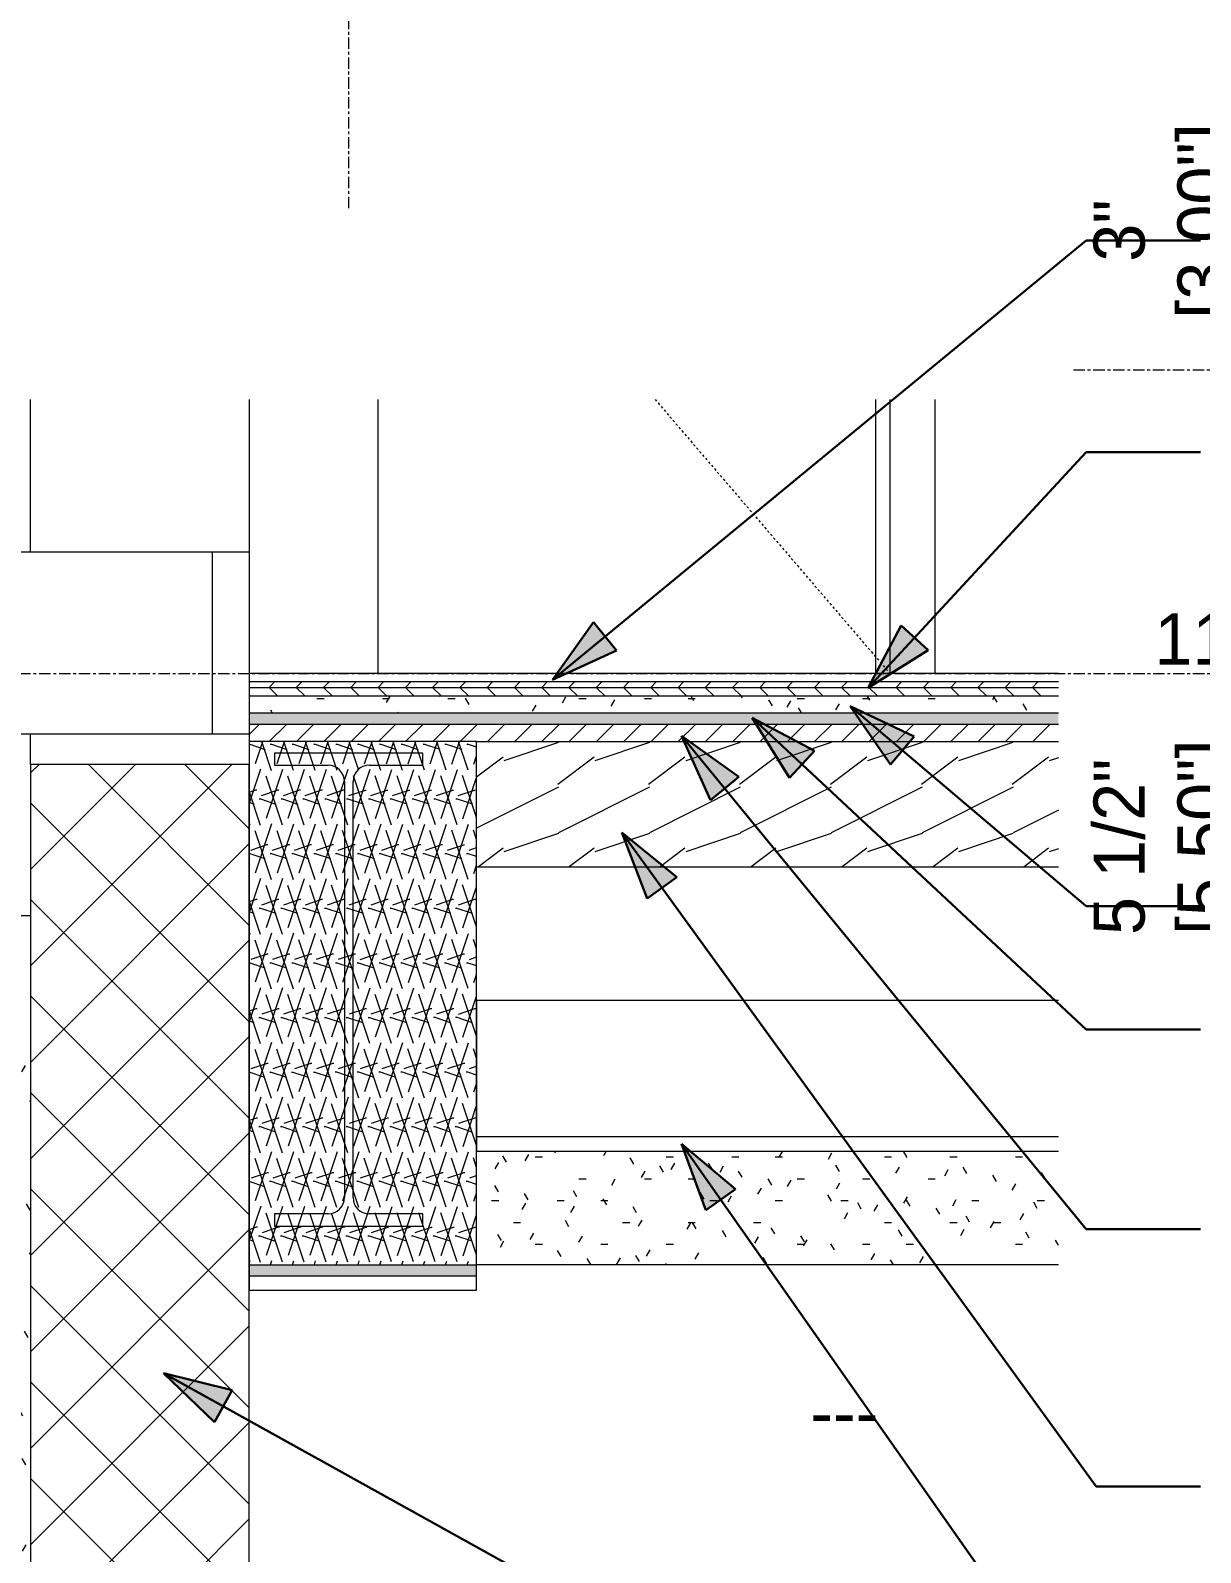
# Model space of a CAD drawing. Header units: inches. Extents: x -3674 to 3492, y -177 to 491.
# Drawn here: x -3495.3 to -3443.9, y 84 to 150.9 of the extents above; entities that cross this region are included whole.
import ezdxf

# ---------------------------------------------------------------- set-up
doc = ezdxf.new("R2010")
doc.units = ezdxf.units.IN
doc.header["$MEASUREMENT"] = 0
doc.linetypes.add('Dash 1_16_', pattern=[0.125, 0.0625, -0.0625])
doc.linetypes.add('Grid Line 1_2_', pattern=[0.875, 0.5, -0.125, 0.125, -0.125])
for name, color, linetype, lineweight in [('0-2', 55, 'Continuous', 9), ('0-3', 90, 'Continuous', 5), ('A-ANNO-DIMS-1', 211, 'Continuous', 30), ('A-ANNO-SYMB', 150, 'Continuous', 9), ('A-CLNG-1', 7, 'Continuous', 9), ('A-CLNG-2', 250, 'Continuous', 18), ('A-CLNG-4', 137, 'Continuous', 5), ('A-CLNG-5', 13, 'Continuous', 9), ('A-CLNG-PATT-1', 252, 'Continuous', 9), ('A-DOOR-1', 7, 'Dash 1_16_', 9), ('A-DOOR-FRAM-1', 7, 'Continuous', 9), ('A-FLOR-3', 215, 'Continuous', 5), ('A-FLOR-4', 192, 'Continuous', 9), ('A-FLOR-LEVL', 51, 'Continuous', 9), ('A-FLOR-LEVL-1', 51, 'Grid Line 1_2_', 9), ('A-FLOR-MCUT-1', 51, 'Continuous', 9), ('A-FLOR-PATT-1', 252, 'Continuous', 9), ('A-WALL-1', 55, 'Continuous', 9), ('A-WALL-PATT-1', 55, 'Continuous', 9), ('A-WALL-PATT-2', 252, 'Continuous', 9), ('G-ANNO-TEXT', 231, 'Continuous', 30), ('I-WALL-1', 55, 'Continuous', 9), ('S-BEAM-1', 55, 'Continuous', 9), ('S-BEAM-3', 7, 'Continuous', 9), ('S-FNDN-2', 7, 'Continuous', 9), ('S-FNDN-6', 55, 'Continuous', 9), ('S-GRID-1', 1, 'Grid Line 1_2_', 9)]:
    doc.layers.add(name, color=color, linetype=linetype, lineweight=lineweight)
doc.styles.add('Century Gothic', font='ufonts.com_century-gothic.ttf', dxfattribs={"height": 2.25})
doc.dimstyles.new('OD__1_16__Tol___1', dxfattribs={"dimscale": 12, "dimtxt": 2.349379, "dimasz": 0.25, "dimexe": 0.1875, "dimexo": 0.125, "dimgap": 0.03125, "dimtad": 1, "dimdec": 4, "dimrnd": 0.0625, "dimzin": 3, "dimdsep": 46, "dimlunit": 4, "dimtxsty": 'Century Gothic', "dimblk1": 'OBLIQUE', "dimblk2": 'OBLIQUE', "dimsah": 1, "dimcen": 0.09, "dimdle": 0.1875, "dimazin": 0, "dimtfac": 1, "dimtdec": 4, "dimtix": 1, "dimtmove": 1, "dimatfit": 3, "dimfxl": 1, "dimtvp": 1, "dimtfill": 1, "dimfrac": 2, "dimtolj": 1, "dimtzin": 0, "dimlwd": 30, "dimlwe": 30, "dimarcsym": 2})
pattern_1 = [(0, (-3012.324, 138.832), (3.84, 0.96), [0.317, -2.563, 0.317, -2.563, -15.36]), (0, (-3012.324, 138.832), (3.84, 0.96), [-5.76, 0.317, -5.443, 0.317, -2.563, -6.72]), (0, (-3012.324, 138.832), (3.84, 0.96), [-14.4, 0.317, -1.603, 0.317, -4.483]), (120, (-3010.884, 139.312), (-2.7513844, 2.8455376), [0.317, -2.563, 0.317, -2.563, -15.36]), (120, (-3010.884, 139.312), (-2.7513844, 2.8455376), [-5.76, 0.317, -5.443, 0.317, -2.563, -6.72]), (120, (-3010.884, 139.312), (-2.7513844, 2.8455376), [-14.4, 0.317, -1.603, 0.317, -4.483]), (240, (-3010.404, 141.232), (-1.0886156, -3.8055376), [0.317, -2.563, 0.317, -2.563, -15.36]), (240, (-3010.404, 141.232), (-1.0886156, -3.8055376), [-5.76, 0.317, -5.443, 0.317, -2.563, -6.72]), (240, (-3010.404, 141.232), (-1.0886156, -3.8055376), [-14.4, 0.317, -1.603, 0.317, -4.483])]
pattern_2 = [(0, (-3012.324, 138.832), (0, 1.2), []), (315, (-3012.324, 138.832), (1.1992531, 0), [1.696, -1.696]), (45, (-3012.324, 138.832), (1.1992531, 0), [1.696, -1.696])]

# ---------------------------------------------------------------- blocks, each defined once
blk = doc.blocks.new('HOLLOW METAL - UNIT DOOR-V7-WALL SECTION - ELEVATOR - SOUTH WALL')
at = {"layer": 'A-DOOR-1'}
blk.add_line((-3467.846, 134.7), (-3457.524, 122.657), dxfattribs=at)
at = {"layer": 'A-DOOR-FRAM-1'}
for p, q in [((-3458.149, 134.7), (-3458.149, 122.657)), ((-3457.524, 134.7), (-3457.524, 122.657)), ((-3455.524, 122.657), (-3455.524, 134.7))]:
    blk.add_line(p, q, dxfattribs=at)
blk = doc.blocks.new('CTR - 1st Phase - Common Walls_rvt-7-WALL SECTION - ELEVATOR - SOUTH WALL')
at = {"layer": 'A-CLNG-1'}
for p, q in [((-3450.111, 108.282), (-3475.699, 108.282)), ((-3475.699, 108.282), (-3475.699, 101.657)), ((-3475.699, 101.657), (-3450.111, 101.657))]:
    blk.add_line(p, q, dxfattribs=at)
at = {"layer": 'A-CLNG-2'}
blk.add_line((-3450.111, 102.282), (-3475.699, 102.282), dxfattribs=at)
at = {"layer": 'A-WALL-1'}
blk.add_line((-3450.111, 96.657), (-3475.699, 96.657), dxfattribs=at)
at = {"layer": 'I-WALL-1'}
blk.add_line((-3480.049, 134.7), (-3480.049, 122.657), dxfattribs=at)
at = {"layer": '0-2'}
blk.add_blockref('HOLLOW METAL - UNIT DOOR-V7-WALL SECTION - ELEVATOR - SOUTH WALL', (0, 0), dxfattribs=at)
blk = doc.blocks.new('LVL-Laminated Veneer Lumber - 4X6 S_ PINE - NO_ 1-2093603-WALL SECTION - ELEVATOR - SOUTH WALL')
at = {"layer": 'S-BEAM-1'}
h = blk.add_hatch(dxfattribs=at)
h.set_pattern_fill('FP_64', color=256, style=0, pattern_type=2)
h.set_pattern_definition([(216.87, (-3010.724, 142.83), (11.9951857, 7.9964214), [1.999, -17.993]), (206.565, (-3008.325, 141.631), (-3.998093, -3.998086), [4.47, -4.47]), (198.435, (-3008.325, 139.631), (-7.9970804, -3.9980748), [2.529, -10.115])])
h.paths.add_polyline_path([(-3474.686, 114.157), (-3450.111, 114.157), (-3450.111, 119.657), (-3475.699, 119.657), (-3475.699, 114.157)], flags=0)
h.paths.add_polyline_path([(-3485.699, 118.657), (-3485.699, 118.657), (-3485.699, 118.765)], flags=0)
blk.add_line((-3475.699, 114.157), (-3450.111, 114.157), dxfattribs=at)
blk = doc.blocks.new('W-Wide Flange - W21X50-2394159-WALL SECTION - ELEVATOR - SOUTH WALL')
at = {"layer": 'S-BEAM-3'}
for p, q in [((-3478.059, 119.157), (-3484.589, 119.157)), ((-3484.589, 119.157), (-3484.589, 118.622)), ((-3478.059, 118.622), (-3478.059, 119.157)), ((-3484.589, 118.622), (-3482.229, 118.622)), ((-3480.419, 118.622), (-3478.059, 118.622)), ((-3481.514, 117.907), (-3481.514, 99.607)), ((-3481.134, 99.607), (-3481.134, 117.907)), ((-3482.229, 98.892), (-3484.589, 98.892)), ((-3484.589, 98.892), (-3484.589, 98.357)), ((-3478.059, 98.892), (-3480.419, 98.892)), ((-3478.059, 98.357), (-3478.059, 98.892)), ((-3484.589, 98.357), (-3478.059, 98.357))]:
    blk.add_line(p, q, dxfattribs=at)
for centre, start, end in [((-3482.229, 117.907), 360, 90), ((-3480.419, 117.907), 90, 180), ((-3482.229, 99.607), 270, 0), ((-3480.419, 99.607), 180, 270)]:
    blk.add_arc(centre, 0.715, start, end, dxfattribs=at)
blk = doc.blocks.new('CTR - 1st Phase - Structure_rvt-7-WALL SECTION - ELEVATOR - SOUTH WALL')
at = {"layer": 'A-WALL-PATT-1'}
h = blk.add_hatch(dxfattribs=at)
h.set_pattern_fill('FP_50', color=256, style=0, pattern_type=2)
h.set_pattern_definition([(0, (-3490.511, -40), (0, 8), []), (90, (-3490.511, -40), (-8, 8), [8, -8])])
h.paths.add_polyline_path([(-3495.324, 106.657), (-3495.324, 134.7), (-3519.754, 134.7), (-3519.754, 106.657), (-3502.352, 106.657)], flags=0)
h = blk.add_hatch(dxfattribs=at)
h.set_pattern_fill('FP_61', color=256, style=0, pattern_type=2)
h.set_pattern_definition([(0, (-3495.324, 0), (0, 8), []), (90, (-3495.324, 0), (-8, 8), [8, -8])])
h.paths.add_polyline_path([(-3495.324, 118.657), (-3485.699, 118.658), (-3485.699, 134.7), (-3495.324, 134.7), (-3495.324, 118.765)], flags=0)
h = blk.add_hatch(dxfattribs=at)
h.set_pattern_fill('FP_56', color=256, style=0, pattern_type=2)
h.set_pattern_definition(pattern_1)
h.paths.add_polyline_path([(-3495.324, 70.917), (-3495.324, 106.657), (-3519.754, 106.657), (-3519.754, 70.917)], flags=0)
h = blk.add_hatch(dxfattribs=at)
h.set_pattern_fill('FP_56', color=256, style=0, pattern_type=2)
h.set_pattern_definition(pattern_1)
h.paths.add_polyline_path([(-3474.529, 96.657), (-3450.111, 96.657), (-3450.111, 101.657), (-3475.699, 101.657), (-3475.699, 96.657)], flags=0)
at = {"layer": 'A-WALL-PATT-2'}
h = blk.add_hatch(dxfattribs=at)
h.set_pattern_fill('FP_60', color=256, style=0, pattern_type=2)
h.set_pattern_definition([(45, (-3012.324, 138.832), (-2.12132, 2.12132), []), (135, (-3012.324, 138.832), (-2.12132, -2.12132), [])])
h.paths.add_polyline_path([(-3495.324, 82.657), (-3485.699, 82.657), (-3485.699, 118.657), (-3495.324, 118.657), (-3495.324, 96.657)], flags=0)
at = {"layer": 'S-FNDN-2'}
for p, q in [((-3485.699, 118.657), (-3495.324, 118.657)), ((-3495.324, 118.657), (-3495.324, 82.657)), ((-3485.699, 82.657), (-3485.699, 118.657))]:
    blk.add_line(p, q, dxfattribs=at)
at = {"layer": 'S-FNDN-6'}
blk.add_line((-3485.699, 134.7), (-3485.699, 122.657), dxfattribs=at)
at = {"layer": '0-2'}
for name in ['LVL-Laminated Veneer Lumber - 4X6 S_ PINE - NO_ 1-2093603-WALL SECTION - ELEVATOR - SOUTH WALL', 'W-Wide Flange - W21X50-2394159-WALL SECTION - ELEVATOR - SOUTH WALL']:
    blk.add_blockref(name, (0, 0), dxfattribs=at)
blk = doc.blocks.new('_Oblique')
at = {"color": 0, "linetype": 'ByBlock', "lineweight": -2}
blk.add_line((-0.5, -0.5), (0.5, 0.5), dxfattribs=at)
blk = doc.blocks.new('DIMBLOCK18-WALL SECTION - COURTYARD - NORTH WALL - LOOKING EAST')
at = {"layer": 'A-ANNO-DIMS-1', "color": 0, "lineweight": 30, "transparency": 16777216}
for p, q in [((-3440.048, 142.132), (-3437.048, 142.132)), ((-3437.048, 142.132), (-3437.048, 136)), ((-3437.048, 138.25), (-3437.048, 130.75)), ((-3436.427, 136), (-3439.298, 136)), ((-3426.95, 133), (-3439.298, 133))]:
    blk.add_line(p, q, dxfattribs=at)
at = {"layer": 'Defpoints', "color": 0, "transparency": 16777216}
for p in [(-3434.927, 136), (-3437.048, 133), (-3425.45, 133)]:
    blk.add_point(p, dxfattribs=at)
at = {"layer": 'A-ANNO-DIMS-1', "color": 0, "lineweight": 30, "transparency": 16777216, "xscale": 3, "yscale": 3, "zscale": 3}
for p, rotation in [((-3437.048, 136), 90), ((-3437.048, 133), 270)]:
    blk.add_blockref('_Oblique', p, dxfattribs=dict(at, rotation=rotation))
at = {"layer": 'A-ANNO-DIMS-1', "color": 0, "transparency": 16777216, "insert": (-3445.256, 142.132), "char_height": 2.25, "attachment_point": 5, "rotation": 90, "line_spacing_factor": 0.984502, "style": 'Century Gothic', "bg_fill": 3, "box_fill_scale": 1.25, "bg_fill_color": 256, "bg_fill_true_color": 13158600, "bg_fill_transparency": 0}
blk.add_mtext('\\A1;3"\\P [3.00"]', dxfattribs=at)
blk = doc.blocks.new('DIMBLOCK19-WALL SECTION - COURTYARD - NORTH WALL - LOOKING EAST')
at = {"layer": 'A-ANNO-DIMS-1', "color": 0, "lineweight": 30, "transparency": 16777216}
for p, q in [((-3437.048, 135.25), (-3437.048, 125.25)), ((-3426.95, 133), (-3439.298, 133)), ((-3426.95, 127.5), (-3439.298, 127.5)), ((-3437.048, 115.034), (-3437.048, 127.5)), ((-3440.048, 115.034), (-3437.048, 115.034))]:
    blk.add_line(p, q, dxfattribs=at)
at = {"layer": 'Defpoints', "color": 0, "transparency": 16777216}
for p in [(-3425.45, 133), (-3437.048, 127.5), (-3425.45, 127.5)]:
    blk.add_point(p, dxfattribs=at)
at = {"layer": 'A-ANNO-DIMS-1', "color": 0, "lineweight": 30, "transparency": 16777216, "xscale": 3, "yscale": 3, "zscale": 3}
for p, rotation in [((-3437.048, 133), 90), ((-3437.048, 127.5), 270)]:
    blk.add_blockref('_Oblique', p, dxfattribs=dict(at, rotation=rotation))
at = {"layer": 'A-ANNO-DIMS-1', "color": 0, "transparency": 16777216, "insert": (-3445.256, 115.034), "char_height": 2.25, "attachment_point": 5, "rotation": 90, "line_spacing_factor": 0.984502, "style": 'Century Gothic', "bg_fill": 3, "box_fill_scale": 1.25, "bg_fill_color": 256, "bg_fill_true_color": 13158600, "bg_fill_transparency": 0}
blk.add_mtext('\\A1;5 1/2"\\P [5.50"]', dxfattribs=at)
blk = doc.blocks.new('Section - Callout Head-V9-WALL SECITON - ELEVATOR - NORTH WALL')
at = {"layer": 'A-ANNO-SYMB'}
for start, end in [(0, 180), (180, 360)]:
    blk.add_arc((-3550.003, 89.886), 6, start, end, dxfattribs=at)
at = {"layer": 'A-ANNO-SYMB', "insert": (-3461.028, 91.291), "char_height": 2.25, "width": 3.86325, "attachment_point": 1, "style": 'Century Gothic'}
blk.add_mtext('---', dxfattribs=at)

msp = doc.modelspace()

# ---------------------------------------------------------------- hatches: boundary and pattern name
at = {"layer": 'A-CLNG-4'}
msp.add_hatch(color=256, dxfattribs=at).paths.add_polyline_path([(-3484.93673, 96.15696), (-3475.69885, 96.15696), (-3475.69885, 96.65697), (-3485.69861, 96.65697), (-3485.69861, 96.15696), (-3485.00733, 96.15696)], flags=0)
at = {"layer": 'A-CLNG-PATT-1'}
h = msp.add_hatch(dxfattribs=at)
h.set_pattern_fill('FP_59', color=256, style=0, pattern_type=2)
h.set_pattern_definition([(0, (-3012.324, 138.832), (7.68, 1.92), [0.317, -5.443, 0.317, -5.443, -30.72]), (0, (-3012.324, 138.832), (7.68, 1.92), [-11.52, 0.317, -11.203, 0.317, -5.443, -13.44]), (0, (-3012.324, 138.832), (7.68, 1.92), [-28.8, 0.317, -3.523, 0.317, -9.283]), (120, (-3009.444, 139.792), (-5.502769, 5.691075), [0.317, -5.443, 0.317, -5.443, -30.72]), (120, (-3009.444, 139.792), (-5.502769, 5.691075), [-11.52, 0.317, -11.203, 0.317, -5.443, -13.44]), (120, (-3009.444, 139.792), (-5.502769, 5.691075), [-28.8, 0.317, -3.523, 0.317, -9.283]), (240, (-3008.484, 143.632), (-2.177231, -7.611075), [0.317, -5.443, 0.317, -5.443, -30.72]), (240, (-3008.484, 143.632), (-2.177231, -7.611075), [-11.52, 0.317, -11.203, 0.317, -5.443, -13.44]), (240, (-3008.484, 143.632), (-2.177231, -7.611075), [-28.8, 0.317, -3.523, 0.317, -9.283])])
h.paths.add_polyline_path([(-3484.14324, 95.53197), (-3475.69885, 95.53197), (-3475.69885, 96.15696), (-3485.69861, 96.15696), (-3485.69861, 95.53197), (-3484.93673, 95.53197)], flags=0)
at = {"layer": 'A-FLOR-3'}
msp.add_hatch(color=256, dxfattribs=at).paths.add_polyline_path([(-3467.52142, 120.40696), (-3450.11146, 120.40696), (-3450.11146, 120.90464), (-3450.11146, 120.90696), (-3485.69861, 120.90696), (-3485.69861, 120.40696), (-3475.69885, 120.40696)], flags=0)
at = {"layer": 'A-FLOR-PATT-1'}
h = msp.add_hatch(dxfattribs=at)
h.set_pattern_fill('FP_55', color=256, style=0, pattern_type=2)
h.set_pattern_definition(pattern_2)
edge = h.paths.add_edge_path(flags=0)
edge.add_line((-3450.11146, 122.27906), (-3450.11146, 122.28196))
edge.add_line((-3450.11146, 122.28196), (-3485.69861, 122.28196))
edge.add_line((-3485.69861, 122.28196), (-3485.69861, 121.65696))
edge.add_line((-3485.69861, 121.65696), (-3450.11146, 121.65696))
edge.add_line((-3450.11146, 121.65696), (-3450.11146, 121.65696))
h = msp.add_hatch(dxfattribs=at)
h.set_pattern_fill('FP_56', color=256, style=0, pattern_type=2)
h.set_pattern_definition(pattern_1)
h.paths.add_polyline_path([(-3457.52374, 120.90696), (-3450.11146, 120.90696), (-3450.11146, 121.65348), (-3450.11146, 121.65696), (-3485.69861, 121.65696), (-3485.69861, 120.90696), (-3467.52142, 120.90696)], flags=0)
h = msp.add_hatch(dxfattribs=at)
h.set_pattern_fill('FP_55', color=256, style=0, pattern_type=2)
h.set_pattern_definition(pattern_2)
h.paths.add_polyline_path([(-3467.52142, 119.65696), (-3450.11146, 119.65696), (-3450.11146, 120.40348), (-3450.11146, 120.40696), (-3485.69861, 120.40696), (-3485.69861, 119.65696), (-3475.69885, 119.65696)], flags=0)
h = msp.add_hatch(dxfattribs=at)
h.set_pattern_fill('FP_58', color=256, style=0, pattern_type=2)
h.set_pattern_definition([(161.57, (-3012.204, 138.952), (-0.9603837, -0.00039918), [0, -6.83, 0.758, 0]), (18.43, (-3012.444, 138.952), (-0.9603837, 0.00039918), [0, -6.83, 0.758, 0]), (108.43, (-3012.204, 138.952), (0.47951018, -2.4005264), [2.276, -5.312]), (71.57, (-3012.444, 138.952), (0.47951018, 2.4005264), [2.276, -5.312])])
h.paths.add_polyline_path([(-3484.93673, 96.65697), (-3475.69885, 96.65697), (-3475.69885, 119.65696), (-3485.69861, 119.65696), (-3485.69861, 96.65697)], flags=0)
at = {"layer": 'G-ANNO-TEXT'}
for points in [[(-3472.36719, 122.38014), (-3469.53991, 123.6657), (-3470.56147, 124.90711)], [(-3458.47218, 122.01629), (-3455.84616, 123.67467), (-3457.02717, 124.76549)], [(-3459.2661, 121.21071), (-3457.496, 118.65867), (-3456.45713, 119.88562)], [(-3463.57621, 120.70677), (-3461.93223, 118.07172), (-3460.83496, 119.24673)], [(-3466.68896, 119.91798), (-3465.40805, 117.0886), (-3464.16496, 118.10812)], [(-3469.30985, 115.66109), (-3468.19907, 112.76069), (-3466.89768, 113.70466)], [(-3466.68896, 101.97446), (-3465.62193, 99.05768), (-3464.30649, 99.98197)], [(-3489.4646, 91.89347), (-3487.23187, 89.73452), (-3486.45152, 91.14013)]]:
    msp.add_hatch(color=256, dxfattribs=at).paths.add_polyline_path(points, flags=0)

# ---------------------------------------------------------------- linework, layer by layer
at = {"layer": 'A-CLNG-5'}
for p, q in [((-3485.69874, 96.65696), (-3485.69874, 95.53196)), ((-3475.69874, 95.53196), (-3475.69874, 96.65696)), ((-3475.69874, 96.15696), (-3485.69874, 96.15696)), ((-3485.69874, 95.53196), (-3475.69874, 95.53196))]:
    msp.add_line(p, q, dxfattribs=at)
at = {"layer": 'A-FLOR-4'}
for p, q in [((-3485.69874, 122.65696), (-3485.69874, 96.65696)), ((-3450.11146, 122.65696), (-3485.69874, 122.65696)), ((-3475.69874, 96.65696), (-3475.69874, 119.65696)), ((-3475.69874, 119.65696), (-3450.11146, 119.65696)), ((-3485.69874, 96.65696), (-3475.69874, 96.65696))]:
    msp.add_line(p, q, dxfattribs=at)
at = {"layer": 'A-FLOR-LEVL-1'}
msp.add_line((-3449.45034, 136), (-3332.28621, 136), dxfattribs=at)
at = {"layer": 'A-FLOR-MCUT-1'}
for p, q in [((-3450.11146, 122.28196), (-3485.69874, 122.28196)), ((-3450.11146, 121.65696), (-3485.69874, 121.65696)), ((-3450.11146, 120.90696), (-3485.69874, 120.90696)), ((-3450.11146, 120.40696), (-3485.69874, 120.40696)), ((-3475.69874, 119.65696), (-3485.69874, 119.65696))]:
    msp.add_line(p, q, dxfattribs=at)
at = {"layer": 'G-ANNO-TEXT'}
for p, q in [((-3470.56147, 124.90711), (-3472.36719, 122.38014)), ((-3469.53991, 123.6657), (-3470.56147, 124.90711)), ((-3457.02717, 124.76549), (-3458.47218, 122.01629)), ((-3455.84616, 123.67467), (-3457.02717, 124.76549)), ((-3472.36719, 122.38014), (-3469.53991, 123.6657)), ((-3458.47218, 122.01629), (-3455.84616, 123.67467)), ((-3459.2661, 121.21071), (-3457.496, 118.65867)), ((-3456.45713, 119.88562), (-3459.2661, 121.21071)), ((-3463.57621, 120.70677), (-3461.93223, 118.07172)), ((-3460.83496, 119.24673), (-3463.57621, 120.70677)), ((-3466.68896, 119.91798), (-3465.40805, 117.0886)), ((-3464.16496, 118.10812), (-3466.68896, 119.91798)), ((-3457.496, 118.65867), (-3456.45713, 119.88562)), ((-3461.93223, 118.07172), (-3460.83496, 119.24673)), ((-3465.40805, 117.0886), (-3464.16496, 118.10812)), ((-3469.30985, 115.66109), (-3468.19907, 112.76069)), ((-3466.89768, 113.70466), (-3469.30985, 115.66109)), ((-3468.19907, 112.76069), (-3466.89768, 113.70466)), ((-3448.89475, 106.99667), (-3443.85942, 106.99667)), ((-3466.68896, 101.97446), (-3465.62193, 99.05768)), ((-3464.30649, 99.98197), (-3466.68896, 101.97446)), ((-3466.68896, 101.97446), (-3448.89475, 76.65013)), ((-3465.62193, 99.05768), (-3464.30649, 99.98197)), ((-3448.89475, 98.22194), (-3443.85942, 98.22194)), ((-3489.4646, 91.89347), (-3487.23187, 89.73452)), ((-3486.45152, 91.14013), (-3489.4646, 91.89347)), ((-3489.4646, 91.89347), (-3448.89475, 69.37053)), ((-3487.23187, 89.73452), (-3486.45152, 91.14013)), ((-3448.44641, 86.89826), (-3443.85942, 86.89826))]:
    msp.add_line(p, q, dxfattribs=at)
at = {"layer": 'S-GRID-1'}
msp.add_line((-3481.32374, 143.11823), (-3481.32374, 411.13822), dxfattribs=at)

# ---------------------------------------------------------------- block references
at = {"layer": '0-3'}
for name in ['CTR - 1st Phase - Structure_rvt-7-WALL SECTION - ELEVATOR - SOUTH WALL', 'CTR - 1st Phase - Common Walls_rvt-7-WALL SECTION - ELEVATOR - SOUTH WALL']:
    msp.add_blockref(name, (0, 0), dxfattribs=at)
at = {"layer": 'A-ANNO-SYMB'}
msp.add_blockref('Section - Callout Head-V9-WALL SECITON - ELEVATOR - NORTH WALL', (0, 0), dxfattribs=at)

# ---------------------------------------------------------------- next in the draw order: dimensions: what is measured, and where the dimension line sits
at = {"layer": 'A-ANNO-DIMS-1'}
dim = msp.add_linear_dim(base=(-3437.04804, 133), p1=(-3434.92672, 136), p2=(-3425.45034, 133), angle=90, dimstyle='OD__1_16__Tol___1', override={"dimpost": '<>\\X', "dimfxl": 9.939909}, dxfattribs=at)
dim.commit()
dim.dimension.update_dxf_attribs({"geometry": 'DIMBLOCK18-WALL SECTION - COURTYARD - NORTH WALL - LOOKING EAST', "text_midpoint": (-3442.96777, 142.13164), "dimtype": 160, "text_rotation": 90})

# ---------------------------------------------------------------- next in the draw order: linework, layer by layer
at = {"layer": 'G-ANNO-TEXT'}
msp.add_line((-3448.89475, 141.69575), (-3443.85942, 141.69575), dxfattribs=at)

# ---------------------------------------------------------------- next in the draw order: dimensions: what is measured, and where the dimension line sits
at = {"layer": 'A-ANNO-DIMS-1'}
dim = msp.add_linear_dim(base=(-3437.04804, 127.5), p1=(-3425.45034, 133), p2=(-3425.45034, 127.5), angle=90, dimstyle='OD__1_16__Tol___1', override={"dimpost": '<>\\X', "dimfxl": 5.5}, dxfattribs=at)
dim.commit()
dim.dimension.update_dxf_attribs({"geometry": 'DIMBLOCK19-WALL SECTION - COURTYARD - NORTH WALL - LOOKING EAST', "text_midpoint": (-3442.96777, 115.03363), "dimtype": 160, "text_rotation": 90})

# ---------------------------------------------------------------- next in the draw order: linework, layer by layer
at = {"layer": 'A-FLOR-LEVL-1'}
msp.add_line((-3543.94117, 122.65696), (-3412.67642, 122.65696), dxfattribs=at)
at = {"layer": 'G-ANNO-TEXT'}
for p, q in [((-3472.36719, 122.38014), (-3448.89475, 141.69575)), ((-3458.47218, 122.01629), (-3448.89475, 132.38554)), ((-3448.89475, 132.38554), (-3443.85942, 132.38554)), ((-3459.2661, 121.21071), (-3448.89475, 112.42923)), ((-3463.57621, 120.70677), (-3448.89475, 106.99667)), ((-3466.68896, 119.91798), (-3448.89475, 98.22194)), ((-3469.30985, 115.66109), (-3448.44641, 86.89826)), ((-3448.89475, 112.42923), (-3443.85942, 112.42923))]:
    msp.add_line(p, q, dxfattribs=at)

# ---------------------------------------------------------------- next in the draw order: texts
at = {"layer": 'A-FLOR-LEVL', "insert": (-3445.89192, 125.29466), "char_height": 2.25, "width": 36.8145, "attachment_point": 1, "style": 'Century Gothic'}
msp.add_mtext('11\' - 4" - 2ND FLOOR', dxfattribs=at)

doc.saveas('drawing.dxf')
